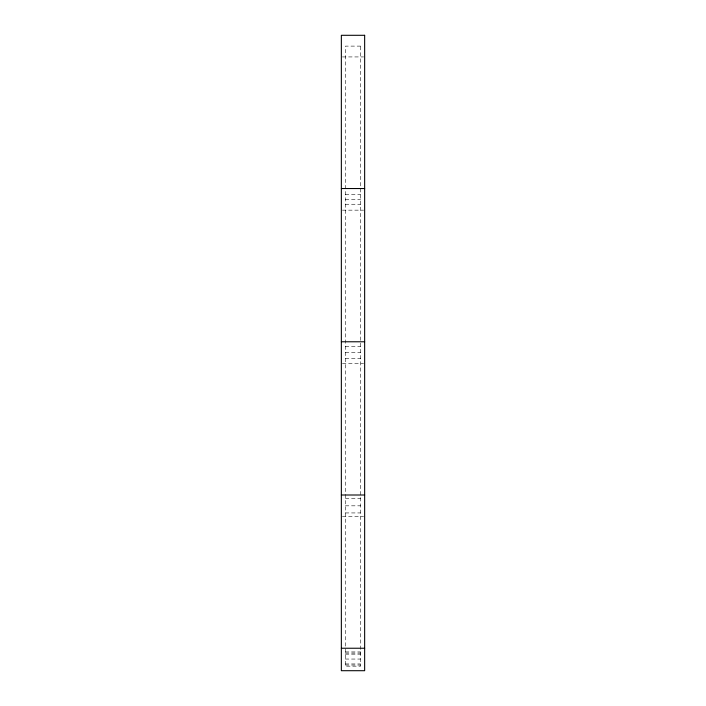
<?xml version="1.0" encoding="UTF-8"?>
<svg xmlns="http://www.w3.org/2000/svg" width="706" height="706" viewBox="0 0 706 706"><rect width="100%" height="100%" fill="white"/><g stroke="black" fill="none" stroke-linecap="round" stroke-linejoin="round"><path stroke-width="0.53" stroke-dasharray="3.53 2.65" d="M342.41 56.93L363.59 56.93M345.34 194.441L360.66 194.441M345.34 199.348L360.66 199.348M345.34 204.255L360.66 204.255M342.41 210.159L363.59 210.159M345.34 346.602L360.66 346.602M345.34 352.585L360.66 352.585M345.34 358.569L360.66 358.569M342.41 363.396L363.59 363.396M345.34 498.701L360.66 498.701M345.34 505.823L360.66 505.823M345.34 512.935L360.66 512.935M342.41 516.633L363.59 516.633M345.34 651.938L360.66 651.938M345.34 653.068L360.66 653.068M345.34 654.153L360.66 654.153M345.34 659.051L360.66 659.051M345.34 663.958L360.66 663.958M345.34 665.034L360.66 665.034M360.66 46.111L345.34 46.111L345.34 666.164L360.66 666.164L360.66 46.111"/><path stroke-width="1.06" d="M341.351 188.537L364.649 188.537M341.351 341.775L364.649 341.775M341.351 495.003L364.649 495.003M341.351 648.24L364.649 648.24M364.649 35.3L341.351 35.3L341.351 670.7L364.649 670.7L364.649 35.3"/></g></svg>
